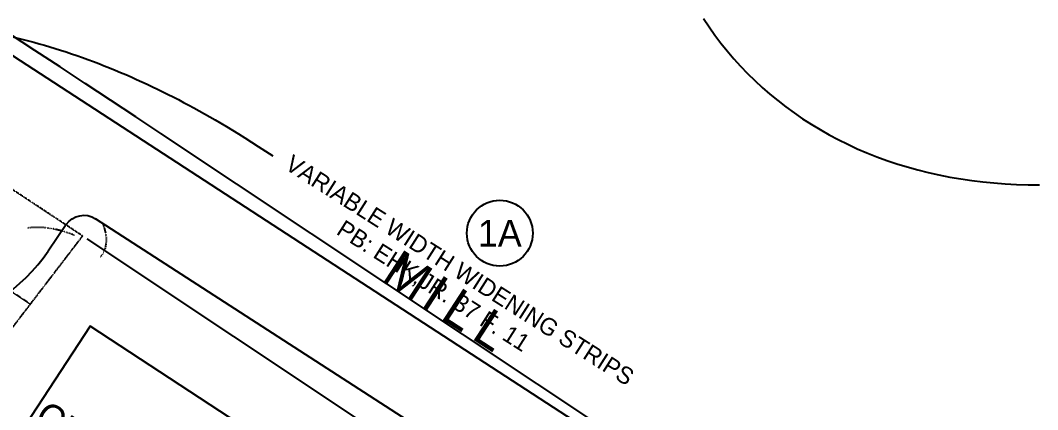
# Model space of a CAD drawing. Header units: inches. Extents: x -46627 to 16189, y -40789 to 47130.
# Drawn here: x -17089 to -11395, y -14436 to -12256 of the extents above; entities that cross this region are included whole.
import ezdxf
from ezdxf.enums import TextEntityAlignment as Align

# ---------------------------------------------------------------- set-up
doc = ezdxf.new("R2010")
doc.units = ezdxf.units.IN
doc.header["$MEASUREMENT"] = 0
for name, pattern in [('DIVIDE', [1.25, 0.5, -0.25, 0, -0.25, 0, -0.25]), ('DOT', [0.25, 0, -0.25]), ('HIDDEN2', [0.1875, 0.125, -0.0625])]:
    doc.linetypes.add(name, pattern=pattern)
for name, color, linetype in [('11', 7, 'CONTINUOUS'), ('21', 7, 'CONTINUOUS'), ('4', 7, 'CONTINUOUS'), ('42', 7, 'CONTINUOUS'), ('5', 7, 'CONTINUOUS'), ('8', 7, 'CONTINUOUS'), ('9', 7, 'CONTINUOUS')]:
    doc.layers.add(name, color=color, linetype=linetype)
doc.styles.add('txt', font='TXT', dxfattribs={"height": 0.2})

msp = doc.modelspace()

# ---------------------------------------------------------------- linework, layer by layer
at = {"layer": '11', "color": 5, "linetype": 'DOT'}
for points in [[(-16783.898, -13461.1499), (-16867.9076, -13425.1607), (-16963.9172, -13407.1655), (-17047.9256, -13419.1619)], [(-16627.8824, -13395.1691), (-16597.8788, -13467.1487), (-16603.8788, -13539.1271), (-16639.8836, -13581.1151)]]:
    msp.add_open_spline(points, degree=3, dxfattribs=at)
at = {"layer": '21', "color": 5, "linetype": 'Continuous'}
for p, q in [((-12950.0384, -15120.2891), (-16302.3512, -12890.0891)), ((-13843.5992, -15390.6035), (-16715.2808, -13480.1543))]:
    msp.add_line(p, q, dxfattribs=at)
msp.add_arc((-82969.2931, -113100.096), 120360, 56.365277778, 61.515277778, dxfattribs=at)
at = {"layer": '4', "color": 1, "linetype": 'Continuous'}
for p, q in [((-11144.75, -16348.2059), (-17207.51, -12406.1951)), ((-13744.91, -15256.3247), (-16667.4128, -13366.7159)), ((-16831.5452, -13399.6367), (-16933.2584, -13548.0095))]:
    msp.add_line(p, q, dxfattribs=at)
at = {"layer": '4', "color": 1, "linetype": 'Continuous', "extrusion": (0, 0, -1)}
msp.add_arc((16732.5688, -13467.4872), 120, 34.4316347, 122.8855736, dxfattribs=at)
at = {"layer": '4', "color": 1, "linetype": 'Continuous'}
msp.add_arc((-17737.5156, -12998.9621, 0), 974.2301, 280.5907194, 325.7040972, dxfattribs=at)
at = {"layer": '42', "color": 7, "linetype": 'Continuous', "elevation": -0.006}
msp.add_lwpolyline([(-14520.6512, -15395.9135), (-16698.0008, -13967.7083), (-17360.9012, -14978.3243), (-15183.5528, -16406.5295)], close=True, dxfattribs=at)
at = {"layer": '5', "color": 252, "linetype": 'HIDDEN2'}
msp.add_arc((-82969.2931, -113100.096), 119160, 56.403194444, 56.488647222, dxfattribs=at)
at = {"layer": '8', "color": 52, "linetype": 'Continuous'}
for points in [[(-13265.6036, -12244.8635), (-13234.3676, -12292.0127), (-13201.7612, -12338.1791), (-13167.8048, -12383.3363)], [(-13167.8048, -12383.3363), (-13132.514, -12427.4615), (-13095.9128, -12470.5283), (-13058.018, -12512.5127), (-13018.8536, -12553.3907), (-12978.44, -12593.1407), (-12936.8, -12631.7387), (-12893.9576, -12669.1631), (-12849.938, -12705.3947), (-12804.7628, -12740.4107), (-12758.4608, -12774.1931), (-12711.056, -12806.7227), (-12662.576, -12837.9803), (-12613.0472, -12867.9491), (-12562.4972, -12896.6123), (-12510.956, -12923.9531), (-12458.4512, -12949.9571), (-12405.014, -12974.6099), (-12350.672, -12997.8959), (-12295.4564, -13019.8031), (-12239.3996, -13040.3195), (-12182.5328, -13059.4331), (-12124.8872, -13077.1331), (-12066.4952, -13093.4099), (-12007.3892, -13108.2539), (-11947.604, -13121.6567), (-11887.172, -13133.6111), (-11826.128, -13144.1111), (-11764.5056, -13153.1495), (-11702.3396, -13160.7215), (-11639.6648, -13166.8247), (-11576.5172, -13171.4519), (-11512.9316, -13174.6043), (-11448.944, -13176.2783), (-11384.5892, -13176.4727)]]:
    msp.add_lwpolyline(points, dxfattribs=at)
msp.add_circle((-14405.6363, -13448.0646), 184.1982, dxfattribs=at)
msp.add_open_spline([(-18019.358, -12521.5619), (-17818.3292, -12327.0947), (-17583.1424, -12266.1443), (-17173.7456, -12327.0947), (-16677.242, -12475.1159), (-16198.16, -12692.7935), (-15902, -12866.9363), (-15675.524, -13014.9575)], degree=3, dxfattribs=at)
at = {"layer": '9', "color": 3, "linetype": 'DIVIDE'}
msp.add_line((-17855.8556, -14920.7723), (-16740.2576, -13463.5343), dxfattribs=at)
msp.add_arc((-82969.2931, -113100.096), 119640, 56.387769445, 58.0137, dxfattribs=at)

# ---------------------------------------------------------------- texts
at = {"layer": '4', "color": 1, "linetype": 'Continuous', "style": 'txt', "width": 1.001718}
for s, p in [('M', (-14975.7312, -13771.4184)), ('I', (-14821.9248, -13871.4221)), ('L', (-14678.5059, -13964.674)), ('L', (-14505.3111, -14077.2856))]:
    msp.add_text(s, height=209.556, rotation=326.9680493, dxfattribs=at).set_placement(p, align=Align.CENTER)
at = {"layer": '8', "color": 52, "linetype": 'Continuous', "style": 'txt'}
for s, p in [('VARIABLE WIDTH WIDENING STRIPS', (-15614.5508, -13084.6151)), ('PB: EHK,JR. 37 F. 11', (-15326.0228, -13449.5471))]:
    msp.add_text(s, height=96, rotation=327.539106, dxfattribs=at).set_placement(p)
msp.add_text('1A', height=150, dxfattribs=at).set_placement((-14405.3408, -13448.3651), align=Align.MIDDLE)
at = {"layer": '8', "color": 52, "linetype": 'Continuous', "style": 'txt', "width": 0.994273}
msp.add_text('CHARLES R. HANCOCK', height=150.864, rotation=326.7521257, dxfattribs=at).set_placement((-17019.2048, -14504.1587))

doc.saveas('drawing.dxf')
